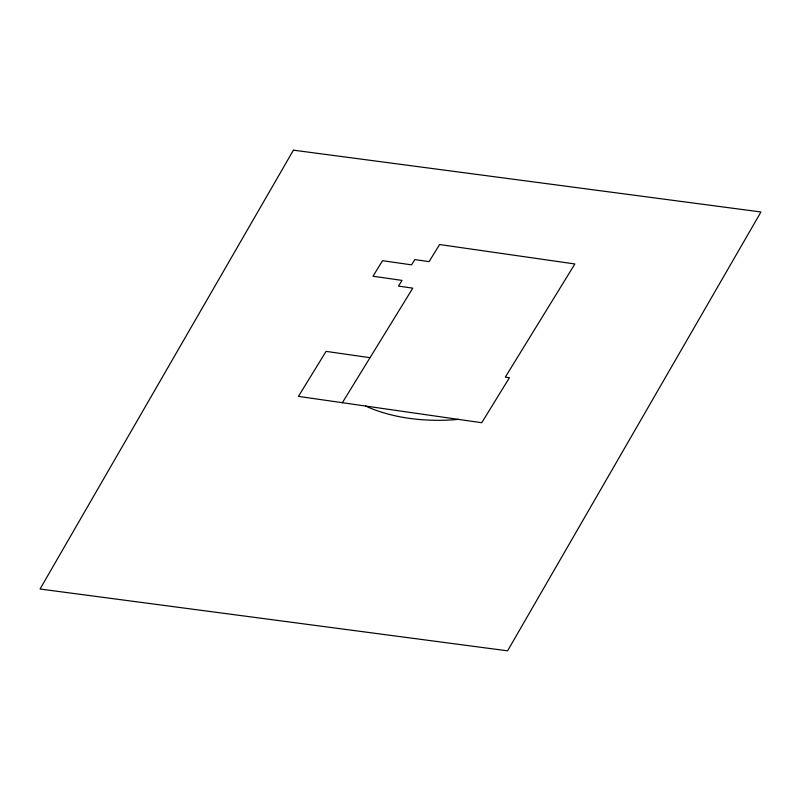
<?xml version="1.0" encoding="UTF-8"?>
<svg xmlns="http://www.w3.org/2000/svg" width="801" height="801" viewBox="0 0 801 801"><rect width="100%" height="100%" fill="white"/><g stroke="black" fill="none" stroke-linecap="round" stroke-linejoin="round"><path stroke-width="1.2" d="M342.367 402.703L412.785 288.15L398.498 286.097L402.002 280.4L372.996 276.225L382.548 260.685L411.554 264.861L414.798 259.584L429.086 261.637L439.589 244.535L574.878 263.97L505.321 377.131L509.416 377.722L481.751 422.728L298.423 396.385L326.087 351.379L370.032 357.687M458.522 419.384A137.682 81.312 -7.8 0 1 365.596 406.037M293.416 150.167L40.05 589.025L507.584 650.833L760.95 211.975L293.416 150.167"/></g></svg>
